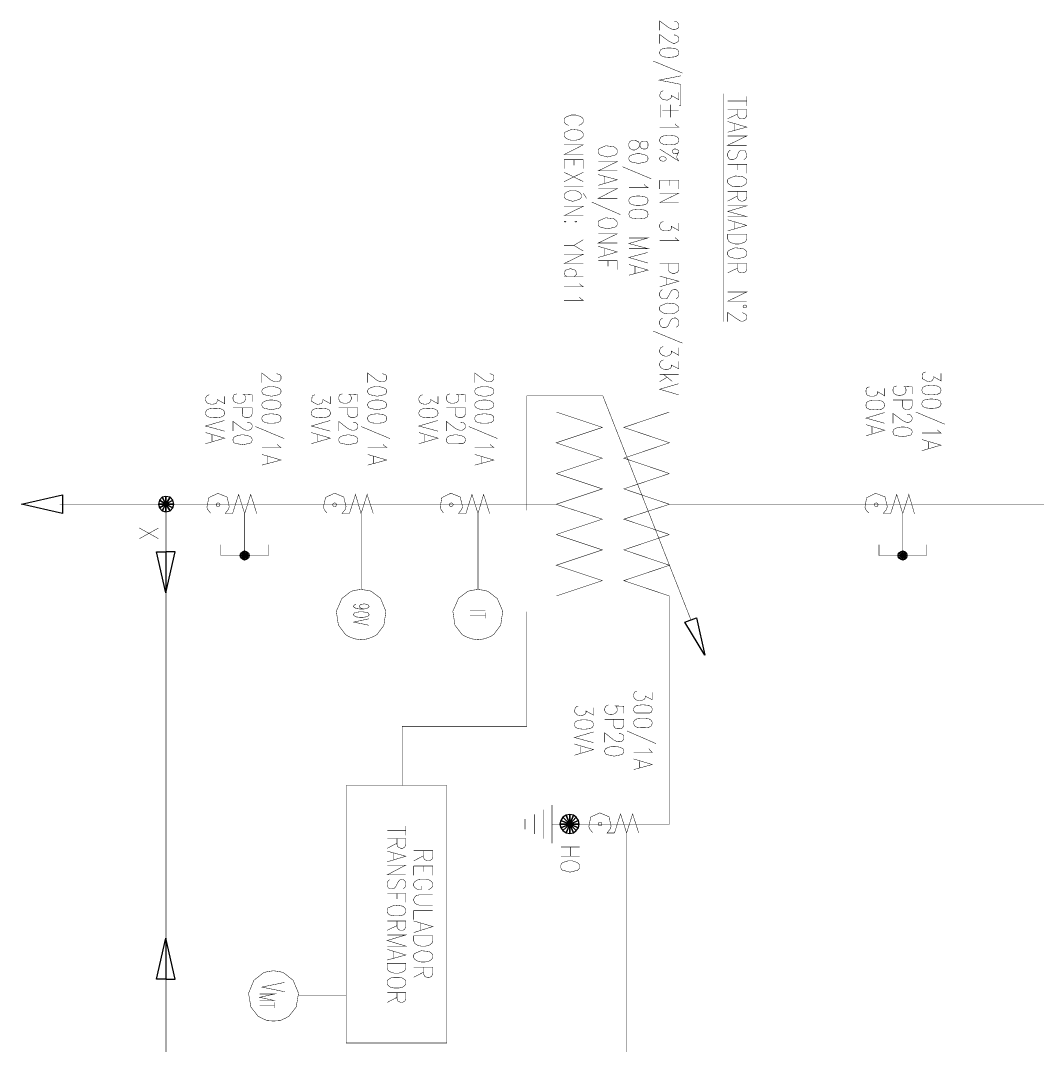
# Model space of a CAD drawing. Extents: x 0.1 to 11.6, y 0.2 to 16.4.
# Drawn here: x 1.864 to 3.684, y 4.579 to 6.413 of the extents above; entities that cross this region are included whole.
import ezdxf

# ---------------------------------------------------------------- set-up
doc = ezdxf.new("R2010")
doc.units = 0
doc.header["$MEASUREMENT"] = 0

msp = doc.modelspace()

# ---------------------------------------------------------------- linework, layer by layer
at = {"color": 0, "const_width": 0.000833}
for points in [[(3.03331, 6.41168), (3.035, 6.41168), (3.03836, 6.41081), (3.03999, 6.40913), (3.04167, 6.40663), (3.04167, 6.40164), (3.03999, 6.39914), (3.03836, 6.39833), (3.035, 6.39746), (3.03168, 6.39746), (3.02832, 6.39833), (3.02333, 6.40082), (3.00749, 6.41249), (3.00749, 6.39583)], [(3.03331, 6.38747), (3.035, 6.38747), (3.03999, 6.38499), (3.04167, 6.38249), (3.04167, 6.3775), (3.03999, 6.375), (3.035, 6.3725), (3.03168, 6.3725), (3.02333, 6.37663), (3.00749, 6.38829), (3.00749, 6.37164)], [(3.04833, 6.31917), (2.99582, 6.34082)], [(3.04497, 6.315), (3.04497, 6.31418), (3.00667, 6.30664), (3.04497, 6.29915), (3.04497, 6.26079), (3.04249, 6.26079)], [(3.04167, 6.285), (3.04167, 6.27165), (3.02832, 6.27914), (3.02832, 6.27582), (3.02746, 6.27408), (3.02121, 6.27067), (3.01247, 6.27203), (3.00726, 6.27806), (3.00928, 6.28521), (3.01085, 6.28668), (3.01417, 6.28749)], [(3.1225, 6.2825), (3.1225, 5.87414)], [(3.16336, 6.2775), (3.16336, 6.25999)], [(3.00917, 6.26247), (3.00917, 6.23996)], [(3.02669, 6.26247), (3.02669, 6.23996)], [(3.16336, 6.26915), (3.12918, 6.26915)], [(2.86253, 6.22581), (2.86583, 6.22667), (2.86914, 6.22917), (2.87082, 6.23167), (2.87082, 6.23665), (2.86914, 6.23915), (2.86583, 6.24164), (2.86253, 6.24251), (2.85747, 6.24414), (2.84918, 6.24414), (2.845, 6.24251), (2.84169, 6.24164), (2.83832, 6.23915), (2.83664, 6.23665), (2.83664, 6.23167), (2.83832, 6.22917), (2.84169, 6.22667), (2.845, 6.22581)], [(3.04167, 6.25163), (3.01247, 6.25163)], [(3.12918, 6.25418), (3.16336, 6.25418), (3.16336, 6.24333), (3.16168, 6.23996), (3.16, 6.23833), (3.15668, 6.23747), (3.15332, 6.23747), (3.15001, 6.23833), (3.14833, 6.23996), (3.14665, 6.24333), (3.14665, 6.25418)], [(3.14665, 6.24582), (3.12918, 6.23747)], [(3.035, 6.22831), (3.03668, 6.22581), (3.04167, 6.2225), (3.00749, 6.2225)], [(3.12918, 6.23247), (3.16336, 6.2225), (3.12918, 6.21332)], [(3.14085, 6.22917), (3.14085, 6.21664)], [(3.12918, 6.20665), (3.16336, 6.20665), (3.12918, 6.19), (3.16336, 6.19)], [(2.83664, 6.19081), (2.87082, 6.19081), (2.83664, 6.17333), (2.87082, 6.17333)], [(3.04167, 6.16168), (3.00749, 6.18332)], [(3.04167, 6.17746), (3.03836, 6.17497), (3.035, 6.17497), (3.03168, 6.17583), (3.03, 6.17833), (3.03, 6.18083), (3.03331, 6.18332), (3.03668, 6.18332), (3.03999, 6.18164), (3.04167, 6.17996), (3.04167, 6.17746), (3.03999, 6.17497), (3.03836, 6.17085), (3.03836, 6.16749), (3.03999, 6.16417), (3.04167, 6.16168)], [(2.83664, 6.16417), (2.87082, 6.16417), (2.87082, 6.14833)], [(2.83664, 6.16417), (2.83664, 6.14833)], [(2.85417, 6.16417), (2.85417, 6.15414)], [(3.15831, 6.16417), (3.16168, 6.16667), (3.16336, 6.17085), (3.16351, 6.17312), (3.16026, 6.18072), (3.15186, 6.1805), (3.15001, 6.17914), (3.14833, 6.17665), (3.14583, 6.16917), (3.14415, 6.16667), (3.13917, 6.16417), (3.13417, 6.16417), (3.13086, 6.16667), (3.12918, 6.17085), (3.12918, 6.17497), (3.13086, 6.17914), (3.13417, 6.18164)], [(2.89751, 6.16081), (2.93164, 6.16081), (2.89751, 6.14415), (2.93164, 6.14415)], [(2.99251, 6.12999), (2.94081, 6.15164)], [(3.12918, 6.15582), (3.16336, 6.15582), (3.16336, 6.13997)], [(3.14665, 6.15582), (3.14665, 6.14583)], [(2.87082, 6.14165), (2.83664, 6.125)], [(2.87082, 6.125), (2.83664, 6.14165)], [(2.89751, 6.13747), (2.93164, 6.12831), (2.89751, 6.11833)], [(2.90831, 6.13417), (2.90831, 6.12164)], [(3.00749, 6.1275), (3.04167, 6.1275), (3.04167, 6.11165)], [(3.00749, 6.1275), (3.00749, 6.11165)], [(3.02501, 6.1275), (3.02501, 6.11746)], [(2.87082, 6.11664), (2.83664, 6.11664)], [(2.89751, 6.11247), (2.93164, 6.11247), (2.89751, 6.095), (2.93164, 6.095)], [(2.97999, 6.12001), (2.98167, 6.11746), (2.98665, 6.11415), (2.95247, 6.11415)], [(2.87082, 6.10417), (2.87668, 6.095)], [(3.00749, 6.10417), (3.04167, 6.10417), (3.00749, 6.08751), (3.04167, 6.08751)], [(3.12918, 6.10747), (3.16336, 6.10747), (3.16336, 6.09668), (3.16168, 6.0925), (3.15668, 6.09), (3.15332, 6.09), (3.14833, 6.0925), (3.14665, 6.09668), (3.14665, 6.10747)], [(3.14665, 6.09918), (3.12918, 6.09)], [(2.83664, 6.08083), (2.87082, 6.08083), (2.83664, 6.06413), (2.87082, 6.06413)], [(2.9375, 6.06581), (2.88585, 6.08832)], [(3.12918, 6.08165), (3.16336, 6.08165), (3.12918, 6.07167), (3.16336, 6.0625), (3.12918, 6.0625)], [(3.12918, 6.05664), (3.16336, 6.04665), (3.12918, 6.03668)], [(3.04167, 6.05083), (3.04167, 6.03749), (3.02832, 6.04497), (3.02832, 6.04081), (3.02669, 6.03831), (3.02501, 6.03749), (3.02083, 6.03668), (3.01753, 6.03668), (3.01247, 6.03749), (3.00917, 6.03999), (3.00749, 6.04329), (3.00749, 6.04747), (3.00917, 6.05083), (3.01085, 6.05246), (3.01417, 6.05333)], [(3.14085, 6.05246), (3.14085, 6.04081)], [(2.87082, 6.02083), (2.85417, 6.01079), (2.83664, 6.01079)], [(2.89751, 6.03163), (2.93164, 6.03163), (2.89751, 6.01497), (2.93164, 6.01497)], [(2.95247, 6.02414), (2.98665, 6.02414), (2.95247, 6.01417), (2.98665, 6.00499), (2.95247, 6.00499)], [(3.035, 6.02501), (3.03668, 6.02333), (3.04167, 6.01915), (3.00749, 6.01915)], [(2.87082, 6.00082), (2.85417, 6.01079)], [(2.89751, 6.00917), (2.93164, 5.99914), (2.89751, 5.98915)], [(2.90831, 6.00499), (2.90831, 5.99333)], [(2.83664, 5.99501), (2.87082, 5.99501), (2.83664, 5.97831), (2.87082, 5.97831)], [(2.89751, 5.98335), (2.93164, 5.98335), (2.93164, 5.9675)], [(2.91499, 5.98335), (2.91499, 5.97331)], [(2.98665, 5.99832), (2.95247, 5.98915), (2.98665, 5.97917)], [(2.85417, 5.95497), (2.85747, 5.95747), (2.85846, 5.95899), (2.85742, 5.96625), (2.84787, 5.96918), (2.83838, 5.96625), (2.83729, 5.95899), (2.83832, 5.95747), (2.84169, 5.95497)], [(2.95247, 5.97667), (2.98665, 5.96664), (2.95247, 5.95747)], [(2.96332, 5.97331), (2.96332, 5.96083)], [(3.00749, 5.97831), (3.04167, 5.97831), (3.04167, 5.96664), (3.03999, 5.96332), (3.035, 5.96083), (3.03, 5.96083), (3.02501, 5.96332), (3.02333, 5.96664), (3.02333, 5.97831)], [(3.12918, 5.97831), (3.16336, 5.97831), (3.16336, 5.9675), (3.16168, 5.96414), (3.16, 5.96251), (3.15668, 5.96164), (3.15332, 5.96164), (3.15001, 5.96251), (3.14833, 5.96414), (3.14665, 5.9675), (3.14665, 5.97831)], [(3.14665, 5.97), (3.12918, 5.96164)], [(2.87082, 5.95497), (2.83664, 5.95497)], [(3.00749, 5.95583), (3.04167, 5.94667), (3.00749, 5.93664)], [(3.01915, 5.95247), (3.01915, 5.94)], [(2.86415, 5.94249), (2.86583, 5.94), (2.87082, 5.93664), (2.83664, 5.93664)], [(3.03668, 5.91499), (3.03999, 5.91749), (3.04167, 5.92085), (3.04167, 5.92583), (3.03999, 5.92914), (3.03668, 5.93164), (3.03331, 5.93164), (3.03, 5.93083), (3.02832, 5.92914), (3.02669, 5.92665), (3.02333, 5.91997), (3.02165, 5.91749), (3.02083, 5.91581), (3.01753, 5.91499), (3.01247, 5.91499), (3.00917, 5.91749), (3.00749, 5.92085), (3.00749, 5.92583), (3.00917, 5.92914), (3.01247, 5.93164)], [(3.12918, 5.92746), (3.16336, 5.92746), (3.12918, 5.91081), (3.16336, 5.91081)], [(2.86415, 5.91829), (2.86583, 5.91581), (2.87082, 5.91249), (2.83664, 5.91249)], [(3.155, 5.88997), (3.15668, 5.88997), (3.16168, 5.88747), (3.16336, 5.88499), (3.16336, 5.87999), (3.16168, 5.8775), (3.15668, 5.875), (3.15332, 5.875), (3.15001, 5.87668), (3.14583, 5.87918), (3.12918, 5.89085), (3.12918, 5.87414)], [(3.03668, 5.86415), (3.03999, 5.86583), (3.04167, 5.87001), (3.04167, 5.875), (3.03999, 5.87831), (3.03668, 5.88081), (3.03331, 5.88081), (3.03, 5.87999), (3.02832, 5.87831), (3.02669, 5.87582), (3.02333, 5.86833), (3.02165, 5.86583), (3.02083, 5.86496), (3.01753, 5.86415), (3.01247, 5.86415), (3.00917, 5.86583), (3.00749, 5.87001), (3.00749, 5.875), (3.00917, 5.87831), (3.01247, 5.88081)], [(3.04833, 5.83583), (2.99582, 5.85747)], [(3.04167, 5.82747), (3.04167, 5.81413), (3.02832, 5.82167), (3.02832, 5.81749), (3.02669, 5.815), (3.02501, 5.81413), (3.02083, 5.8125), (3.01753, 5.8125), (3.01247, 5.81413), (3.00917, 5.81668), (3.00749, 5.81999), (3.00749, 5.82329), (3.00917, 5.82747), (3.01417, 5.82997)], [(3.04167, 5.80333), (3.04167, 5.78999), (3.02832, 5.79665), (3.02832, 5.79329), (3.02669, 5.79081), (3.02501, 5.78999), (3.02083, 5.78831), (3.01753, 5.78831), (3.01247, 5.78999), (3.00917, 5.79249), (3.00749, 5.79585), (3.00749, 5.79915), (3.00917, 5.80333), (3.01417, 5.80583)], [(2.32167, 5.78082), (2.32335, 5.78082), (2.32667, 5.78), (2.32835, 5.77914), (2.33003, 5.77664), (2.33003, 5.77165), (2.32835, 5.76915), (2.32667, 5.76747), (2.32335, 5.76665), (2.31999, 5.76665), (2.31668, 5.76747), (2.31168, 5.76997), (2.29585, 5.7825), (2.29585, 5.76497)], [(2.51085, 5.78082), (2.51247, 5.78082), (2.51585, 5.78), (2.51753, 5.77914), (2.51915, 5.77664), (2.51915, 5.77165), (2.51753, 5.76915), (2.51585, 5.76747), (2.51247, 5.76665), (2.50917, 5.76665), (2.50586, 5.76747), (2.50082, 5.76997), (2.48503, 5.7825), (2.48503, 5.76497)], [(2.70335, 5.78082), (2.70503, 5.78082), (2.70751, 5.78), (2.70915, 5.77914), (2.71083, 5.77664), (2.71083, 5.77165), (2.70915, 5.76915), (2.70751, 5.76747), (2.70503, 5.76665), (2.70167, 5.76665), (2.69835, 5.76747), (2.69336, 5.76997), (2.67665, 5.7825), (2.67665, 5.76497)], [(3.04167, 5.78), (3.00749, 5.78)], [(3.03, 5.76747), (3.01417, 5.78)], [(3.51085, 5.78163), (3.51085, 5.76833), (3.4975, 5.77582), (3.4975, 5.77251), (3.49582, 5.76997), (3.49501, 5.76833), (3.49001, 5.76747), (3.48708, 5.76708), (3.47738, 5.77229), (3.47825, 5.78185), (3.47999, 5.78331), (3.48335, 5.78418)], [(3.04167, 5.76329), (3.00749, 5.75331), (3.04167, 5.74333)], [(3.02083, 5.77501), (3.00749, 5.76665)], [(2.22917, 5.74083), (2.22917, 5.72749), (2.21582, 5.73497), (2.21582, 5.73167), (2.215, 5.72917), (2.21332, 5.72749), (2.20833, 5.72667), (2.20503, 5.72667), (2.19997, 5.72749), (2.19667, 5.72999), (2.19499, 5.73415), (2.19499, 5.73747), (2.19667, 5.74083), (2.19835, 5.74251), (2.20167, 5.74333)], [(2.27832, 5.73085), (2.27832, 5.74333), (2.26335, 5.74414), (2.26497, 5.74333), (2.26665, 5.73915), (2.26665, 5.73583), (2.26497, 5.73167), (2.26167, 5.72917), (2.25749, 5.72831), (2.25418, 5.72831), (2.24918, 5.72917), (2.24582, 5.73167), (2.24414, 5.73583), (2.24414, 5.73915), (2.24582, 5.74333), (2.2475, 5.74414), (2.25082, 5.74501)], [(2.41835, 5.74083), (2.41835, 5.72749), (2.405, 5.73497), (2.405, 5.73167), (2.40332, 5.72917), (2.4025, 5.72749), (2.39751, 5.72667), (2.39458, 5.72629), (2.38487, 5.7315), (2.38574, 5.741), (2.38747, 5.74251), (2.39085, 5.74333)], [(2.4675, 5.73085), (2.4675, 5.74333), (2.45247, 5.74414), (2.45415, 5.74333), (2.45583, 5.73915), (2.45583, 5.73583), (2.45415, 5.73167), (2.45085, 5.72917), (2.44667, 5.72831), (2.44336, 5.72831), (2.43832, 5.72917), (2.435, 5.73167), (2.43332, 5.73583), (2.43332, 5.73915), (2.435, 5.74333), (2.43668, 5.74414), (2.44, 5.74501)], [(2.61083, 5.74083), (2.61083, 5.72749), (2.5975, 5.73497), (2.5975, 5.73167), (2.59581, 5.72917), (2.59418, 5.72749), (2.58919, 5.72667), (2.58664, 5.72667), (2.58165, 5.72749), (2.57835, 5.72999), (2.57667, 5.73415), (2.57667, 5.73747), (2.57835, 5.74083), (2.58003, 5.74251), (2.58333, 5.74333)], [(2.66, 5.73079), (2.66, 5.74333), (2.64501, 5.74414), (2.64665, 5.74333), (2.64833, 5.73915), (2.64833, 5.73583), (2.64665, 5.73167), (2.64333, 5.72917), (2.63835, 5.72831), (2.63499, 5.72831), (2.63086, 5.72917), (2.6275, 5.73167), (2.62582, 5.73583), (2.62582, 5.73915), (2.6275, 5.74333), (2.62918, 5.74414), (2.63167, 5.74501)], [(3.41, 5.75499), (3.41, 5.74164), (3.39751, 5.74914), (3.39751, 5.74582), (3.39583, 5.74333), (3.39415, 5.74164), (3.38917, 5.74083), (3.38585, 5.74083), (3.38086, 5.74164), (3.3775, 5.74414), (3.37668, 5.74832), (3.37668, 5.75168), (3.3775, 5.75499), (3.37918, 5.75667), (3.38249, 5.75749)], [(3.45915, 5.74501), (3.45915, 5.75749), (3.44499, 5.75831), (3.44667, 5.75749), (3.44835, 5.75331), (3.44835, 5.75), (3.44667, 5.74582), (3.44336, 5.74333), (3.43832, 5.74251), (3.435, 5.74251), (3.43001, 5.74333), (3.42665, 5.74582), (3.42503, 5.75), (3.42503, 5.75331), (3.42665, 5.75749), (3.42833, 5.75831), (3.43164, 5.75917)], [(2.90582, 5.74164), (2.77001, 5.74164), (2.77001, 5.53668)], [(3.06332, 5.34082), (2.90582, 5.74164)], [(3.42503, 5.73415), (3.45915, 5.73415), (3.45915, 5.72331), (3.45751, 5.71913), (3.45247, 5.71664), (3.44835, 5.71664), (3.44336, 5.71913), (3.44168, 5.72331), (3.44168, 5.73415)], [(2.24414, 5.72), (2.27832, 5.72), (2.27832, 5.70915), (2.27669, 5.70497), (2.27165, 5.70247), (2.26665, 5.70247), (2.26167, 5.70497), (2.26085, 5.70915), (2.26085, 5.72)], [(2.43332, 5.72), (2.4675, 5.72), (2.4675, 5.70915), (2.46582, 5.70497), (2.46083, 5.70247), (2.45583, 5.70247), (2.45085, 5.70497), (2.44917, 5.70915), (2.44917, 5.72)], [(2.62582, 5.72), (2.66, 5.72), (2.66, 5.70915), (2.65831, 5.70497), (2.65332, 5.70247), (2.64833, 5.70247), (2.64333, 5.70497), (2.64165, 5.70915), (2.64165, 5.72)], [(2.82249, 5.60249), (2.905, 5.62999), (2.82249, 5.6575), (2.905, 5.685), (2.82249, 5.71251)], [(3.02501, 5.60249), (2.94336, 5.62999), (3.02501, 5.6575), (2.94336, 5.685), (3.02501, 5.71251)], [(3.41, 5.71164), (3.37668, 5.70167), (3.41, 5.69249)], [(3.45085, 5.70833), (3.45247, 5.70833), (3.45583, 5.70747), (3.45751, 5.70583), (3.45915, 5.70335), (3.45915, 5.69917), (3.45751, 5.69667), (3.45583, 5.69499), (3.45247, 5.69417), (3.44997, 5.69417), (3.44667, 5.69499), (3.44168, 5.69749), (3.42503, 5.71001), (3.42503, 5.69249)], [(3.51753, 5.69081), (3.46582, 5.71251)], [(2.22917, 5.69749), (2.19499, 5.6875), (2.22917, 5.67833)], [(2.27001, 5.69417), (2.27165, 5.69417), (2.27501, 5.69331), (2.27669, 5.69168), (2.27832, 5.68918), (2.27832, 5.685), (2.27669, 5.68251), (2.27501, 5.68083), (2.27165, 5.68001), (2.26833, 5.68001), (2.26497, 5.68083), (2.26085, 5.68332), (2.24414, 5.69581), (2.24414, 5.67833)], [(2.41835, 5.69749), (2.38417, 5.6875), (2.41835, 5.67833)], [(2.45915, 5.69417), (2.46083, 5.69417), (2.46419, 5.69331), (2.46582, 5.69168), (2.4675, 5.68918), (2.4675, 5.685), (2.46582, 5.68251), (2.46419, 5.68083), (2.46083, 5.68001), (2.45751, 5.68001), (2.45415, 5.68083), (2.44917, 5.68332), (2.43332, 5.69581), (2.43332, 5.67833)], [(2.61083, 5.69749), (2.57667, 5.6875), (2.61083, 5.67833)], [(2.65169, 5.69417), (2.65332, 5.69417), (2.65668, 5.69331), (2.65831, 5.69168), (2.66, 5.68913), (2.66, 5.685), (2.65831, 5.68251), (2.65668, 5.68083), (2.65332, 5.68001), (2.65001, 5.68001), (2.64665, 5.68083), (2.64165, 5.68332), (2.62582, 5.69581), (2.62582, 5.67833)], [(3.37668, 5.69), (3.41, 5.68001), (3.37668, 5.66997)], [(2.19499, 5.67583), (2.22917, 5.66581), (2.19499, 5.65582)], [(2.20665, 5.67165), (2.20665, 5.66)], [(2.33583, 5.66499), (2.28418, 5.68664)], [(2.38417, 5.67583), (2.41835, 5.66581), (2.38417, 5.65582)], [(2.39583, 5.67165), (2.39583, 5.66)], [(2.52501, 5.66499), (2.47331, 5.68664)], [(2.57667, 5.67583), (2.61083, 5.66581), (2.57667, 5.65582)], [(2.58751, 5.67165), (2.58751, 5.66)], [(2.7175, 5.66499), (2.66585, 5.68664)], [(3.38747, 5.68582), (3.38747, 5.67415)], [(3.50418, 5.68083), (3.50586, 5.67914), (3.51085, 5.67497), (3.47667, 5.67497)], [(2.32335, 5.655), (2.32497, 5.6525), (2.33003, 5.64914), (2.29585, 5.64914)], [(2.51247, 5.655), (2.51417, 5.6525), (2.51915, 5.64914), (2.48503, 5.64914)], [(2.70503, 5.655), (2.70583, 5.6525), (2.71083, 5.64914), (2.67665, 5.64914)], [(3.47667, 5.66331), (3.51085, 5.65332), (3.47667, 5.64333)], [(3.48833, 5.65918), (3.48833, 5.64751)], [(2.29585, 5.63667), (2.33003, 5.62668), (2.29585, 5.61751)], [(2.30664, 5.63331), (2.30664, 5.62082)], [(2.48503, 5.63667), (2.51915, 5.62668), (2.48503, 5.61751)], [(2.49582, 5.63331), (2.49582, 5.62082)], [(2.67665, 5.63667), (2.71083, 5.62663), (2.67665, 5.61751)], [(2.68832, 5.63331), (2.68832, 5.62082)], [(2.82249, 5.49333), (2.905, 5.52083), (2.82249, 5.54747), (2.905, 5.57497), (2.82249, 5.60249)], [(3.02501, 5.49333), (2.94336, 5.52083), (3.02501, 5.54747), (2.94336, 5.57497), (3.02501, 5.60249)], [(2.20415, 5.53163), (2.19917, 5.53749), (2.19743, 5.54215), (2.20085, 5.55931), (2.21724, 5.56706), (2.23372, 5.56022), (2.23742, 5.54308), (2.23583, 5.53831), (2.22999, 5.53082), (2.24333, 5.53082)], [(2.28668, 5.53082), (2.27582, 5.565), (2.26497, 5.53082), (2.25418, 5.565), (2.24333, 5.53082)], [(2.41249, 5.53163), (2.4075, 5.53749), (2.40593, 5.54237), (2.40972, 5.55963), (2.42594, 5.56739), (2.44228, 5.56044), (2.4464, 5.54324), (2.44499, 5.53831), (2.43918, 5.53082), (2.45247, 5.53082)], [(2.49501, 5.53082), (2.48415, 5.565), (2.47331, 5.53082), (2.46332, 5.565), (2.45247, 5.53082)], [(2.62082, 5.53163), (2.61664, 5.53749), (2.61481, 5.5421), (2.61774, 5.55919), (2.63396, 5.56722), (2.65061, 5.5606), (2.65479, 5.54324), (2.65332, 5.53831), (2.64751, 5.53082), (2.66081, 5.53082)], [(2.70335, 5.53082), (2.69249, 5.565), (2.68251, 5.53082), (2.67165, 5.565), (2.66081, 5.53082)], [(3.38167, 5.53163), (3.37668, 5.53749), (3.37483, 5.5421), (3.37776, 5.55919), (3.39393, 5.56722), (3.41064, 5.5606), (3.41482, 5.54324), (3.41336, 5.53831), (3.4075, 5.53082), (3.42085, 5.53082)], [(3.46332, 5.53082), (3.45335, 5.565), (3.44249, 5.53082), (3.43164, 5.565), (3.42085, 5.53082)], [(2.82249, 5.54747), (1.93419, 5.54747)], [(2.12418, 5.54747), (2.12418, 4.63747)], [(7.48503, 5.54747), (3.02501, 5.54747)], [(2.26497, 5.53082), (2.26497, 5.45583)], [(2.47331, 5.53082), (2.47331, 5.39497)], [(2.68251, 5.53082), (2.68251, 5.39497)], [(3.44249, 5.53082), (3.44249, 5.45583)], [(2.11083, 5.50499), (2.07667, 5.48583)], [(2.11083, 5.48583), (2.07667, 5.50499)], [(2.82249, 5.38331), (2.905, 5.41081), (2.82249, 5.43832), (2.905, 5.46582), (2.82249, 5.49333)], [(3.02501, 5.38331), (2.94336, 5.41081), (3.02501, 5.43832), (2.94336, 5.46582), (3.02501, 5.49333)], [(2.30751, 5.47499), (2.30751, 5.45583), (2.2225, 5.45583), (2.2225, 5.47499)], [(3.48503, 5.47499), (3.48503, 5.45583), (3.40001, 5.45583), (3.40001, 5.47499)], [(2.14085, 5.46251), (2.12418, 5.38917)], [(3.02501, 5.38331), (3.02501, 4.97499), (2.815, 4.97499)], [(2.47835, 5.35997), (2.47418, 5.36083), (2.47168, 5.36247), (2.47, 5.36415), (2.47, 5.36496), (2.47168, 5.36746), (2.47418, 5.36833), (2.47835, 5.36914), (2.47917, 5.36914), (2.48335, 5.36833), (2.48583, 5.36746), (2.48753, 5.36496), (2.48753, 5.36415), (2.48583, 5.36247), (2.48335, 5.36083), (2.47835, 5.35997), (2.47168, 5.35997), (2.465, 5.36083), (2.46164, 5.36247), (2.46001, 5.36415), (2.46001, 5.36583), (2.46164, 5.36746), (2.46419, 5.36833)], [(2.69586, 5.35667), (2.66835, 5.35667)], [(2.48753, 5.3425), (2.46001, 5.33664), (2.48753, 5.33083)], [(2.77001, 5.35499), (2.77001, 5.15001), (2.54665, 5.15001), (2.54665, 5.04417)], [(2.69586, 5.34831), (2.66835, 5.34831)], [(2.69586, 5.35331), (2.69586, 5.34332)], [(2.99414, 5.21083), (2.99414, 5.19749), (2.98167, 5.20415), (2.98167, 5.20085), (2.97999, 5.19829), (2.97835, 5.19749), (2.97331, 5.19581), (2.97, 5.19581), (2.965, 5.19749), (2.96251, 5.19997), (2.96083, 5.20335), (2.96083, 5.20665), (2.96251, 5.21083), (2.96332, 5.21164), (2.96669, 5.21332)], [(2.88917, 5.18332), (2.88917, 5.16997), (2.87582, 5.17746), (2.87582, 5.17415), (2.87494, 5.17242), (2.86871, 5.169), (2.85997, 5.17042), (2.85476, 5.17638), (2.85678, 5.18354), (2.85835, 5.185), (2.86165, 5.18582)], [(2.94336, 5.17333), (2.94336, 5.18582), (2.92833, 5.18664), (2.93001, 5.18582), (2.93164, 5.18164), (2.93164, 5.17833), (2.93001, 5.17497), (2.92665, 5.17247), (2.92165, 5.17085), (2.91917, 5.17085), (2.91417, 5.17247), (2.91081, 5.17497), (2.90918, 5.17833), (2.90918, 5.18164), (2.91081, 5.18582), (2.91585, 5.18832)], [(2.90918, 5.16249), (2.94336, 5.16249), (2.94336, 5.15164), (2.94168, 5.14833), (2.94, 5.14665), (2.93668, 5.14583), (2.93164, 5.14583), (2.92833, 5.14665), (2.92665, 5.14833), (2.92503, 5.15164), (2.92503, 5.16249)], [(2.88917, 5.13997), (2.85499, 5.12999), (2.88917, 5.12082)], [(2.935, 5.13747), (2.93668, 5.13747), (2.94168, 5.13499), (2.94336, 5.13249), (2.94336, 5.1275), (2.94168, 5.125), (2.94, 5.12332), (2.93668, 5.1225), (2.93332, 5.1225), (2.93001, 5.12332), (2.92503, 5.12582), (2.90918, 5.13835), (2.90918, 5.12164)], [(3.00082, 5.11914), (2.94917, 5.14165)], [(2.85499, 5.11833), (2.88917, 5.10835), (2.85499, 5.09831)], [(2.86664, 5.11415), (2.86664, 5.10249)], [(2.98833, 5.10997), (2.99001, 5.10747), (2.99414, 5.10331), (2.96083, 5.10331)], [(2.96083, 5.09164), (2.99414, 5.08165), (2.96083, 5.07249)], [(2.97168, 5.08751), (2.97168, 5.07585)], [(2.815, 5.00917), (2.815, 4.94081)], [(2.78331, 4.99251), (2.78331, 4.95747)], [(2.79915, 5.00082), (2.79915, 4.94917)], [(2.88747, 4.96001), (2.88249, 4.96582), (2.88081, 4.9706), (2.88417, 4.98779), (2.90044, 4.99511), (2.91689, 4.98807), (2.92068, 4.97131), (2.91917, 4.96664), (2.91336, 4.95915), (2.92665, 4.95915)], [(2.97, 4.95915), (2.95915, 4.99333), (2.94835, 4.95915), (2.9375, 4.99333), (2.92665, 4.95915)], [(2.55333, 4.97168), (2.55333, 4.95497)], [(2.76665, 4.98415), (2.76665, 4.96582)], [(2.55333, 4.96332), (2.52001, 4.96332)], [(2.94835, 4.95915), (2.94835, 4.2225)], [(2.52001, 4.94917), (2.55333, 4.94917), (2.55333, 4.93832), (2.55165, 4.93414), (2.55003, 4.93332), (2.54753, 4.93164), (2.54417, 4.93164), (2.53917, 4.93414), (2.53749, 4.93832), (2.53749, 4.94917)], [(2.53749, 4.94081), (2.52001, 4.93164)], [(2.52001, 4.92665), (2.55333, 4.91749), (2.52001, 4.9075)], [(2.53082, 4.92333), (2.53082, 4.91168)], [(2.56749, 4.92746), (2.60167, 4.92746), (2.60167, 4.91581), (2.59999, 4.91168), (2.595, 4.90918), (2.59169, 4.90918), (2.58664, 4.91168), (2.58501, 4.91581), (2.58501, 4.92746)], [(2.58501, 4.91829), (2.56749, 4.90918)], [(2.86415, 4.93414), (2.83083, 4.93414)], [(2.86415, 4.91749), (2.83083, 4.91749)], [(2.84831, 4.93414), (2.84831, 4.91749)], [(2.52001, 4.90164), (2.55333, 4.90164), (2.52001, 4.88417), (2.55333, 4.88417)], [(2.56749, 4.90001), (2.60167, 4.90001), (2.60167, 4.88331)], [(2.56749, 4.90001), (2.56749, 4.88331)], [(2.58501, 4.90001), (2.58501, 4.88997)], [(2.54915, 4.85915), (2.55165, 4.86165), (2.55333, 4.86496), (2.55333, 4.87001), (2.55165, 4.87332), (2.54915, 4.87582), (2.54585, 4.87582), (2.54249, 4.875), (2.54085, 4.87332), (2.53917, 4.87082), (2.53586, 4.86415), (2.53418, 4.86165), (2.5325, 4.85997), (2.52919, 4.85915), (2.52414, 4.85915), (2.52165, 4.86165), (2.52001, 4.86496), (2.52001, 4.87001), (2.52165, 4.87332), (2.52414, 4.87582)], [(2.59332, 4.85747), (2.59668, 4.85915), (2.59999, 4.86165), (2.60167, 4.86415), (2.60167, 4.86914), (2.59999, 4.87164), (2.59668, 4.87414), (2.59332, 4.87582), (2.58832, 4.87663), (2.58083, 4.87663), (2.57585, 4.87582), (2.57249, 4.87414), (2.56917, 4.87164), (2.56749, 4.86914), (2.56749, 4.86415), (2.56917, 4.86165), (2.57249, 4.85915), (2.57585, 4.85747), (2.58083, 4.85747), (2.58083, 4.86415)], [(2.52001, 4.85081), (2.55333, 4.85081), (2.55333, 4.83496)], [(2.53749, 4.85081), (2.53749, 4.84082)], [(2.60167, 4.84831), (2.57753, 4.84831), (2.57249, 4.8475), (2.56917, 4.84413), (2.56749, 4.84082), (2.56749, 4.83832), (2.56917, 4.83415), (2.57249, 4.83165), (2.57753, 4.82997), (2.60167, 4.82997)], [(2.60167, 4.81999), (2.56749, 4.81999), (2.56749, 4.80414)], [(2.52001, 4.80165), (2.55333, 4.80165), (2.55333, 4.79081), (2.55165, 4.78749), (2.55003, 4.78581), (2.54753, 4.785), (2.54417, 4.785), (2.54085, 4.78581), (2.53917, 4.78749), (2.53749, 4.79081), (2.53749, 4.80165)], [(2.53749, 4.79335), (2.52001, 4.785)], [(2.56749, 4.80165), (2.60167, 4.79167), (2.56749, 4.78082)], [(2.57915, 4.79747), (2.57915, 4.785)], [(2.14085, 4.69749), (2.10747, 4.69749), (2.12418, 4.77083)], [(2.52001, 4.77664), (2.55333, 4.77664), (2.52001, 4.76665), (2.55333, 4.75667), (2.52001, 4.75667)], [(2.52001, 4.75082), (2.55333, 4.74083), (2.52001, 4.73167)], [(2.53082, 4.7475), (2.53082, 4.73497)], [(2.56749, 4.71913), (2.60167, 4.71913), (2.60167, 4.70747), (2.59999, 4.70335), (2.59836, 4.70167), (2.595, 4.70085), (2.59169, 4.70085), (2.58832, 4.70167), (2.58664, 4.70335), (2.58501, 4.70747), (2.58501, 4.71913)], [(2.58501, 4.70996), (2.56749, 4.70085)], [(2.33664, 4.69168), (2.29585, 4.68332), (2.33664, 4.67497)], [(2.29167, 4.67085), (2.31836, 4.67085), (2.29167, 4.66499), (2.31836, 4.65918), (2.29167, 4.65918)], [(2.36165, 4.66749), (2.44667, 4.66749)], [(2.52001, 4.67333), (2.55333, 4.67333), (2.55333, 4.66249), (2.55165, 4.65831), (2.55003, 4.6575), (2.54753, 4.65582), (2.54417, 4.65582), (2.53917, 4.65831), (2.53749, 4.66249), (2.53749, 4.67333)], [(2.53749, 4.66499), (2.52001, 4.65582)], [(2.31836, 4.65082), (2.29167, 4.65082)], [(2.31836, 4.65582), (2.31836, 4.64583)], [(2.12418, 4.63747), (2.12418, 4.37831)], [(2.12418, 4.63747), (2.125, 4.63747)]]:
    msp.add_lwpolyline(points, dxfattribs=at)
for points in [[(3.04167, 6.35667), (3.03999, 6.36083), (3.035, 6.36333), (3.02669, 6.36415), (3.02165, 6.36415), (3.01417, 6.36333), (3.00917, 6.36083), (3.00749, 6.35667), (3.00749, 6.35417), (3.00917, 6.35081), (3.01417, 6.34831), (3.02165, 6.3475), (3.02669, 6.3475), (3.035, 6.34831), (3.03999, 6.35081), (3.04167, 6.35417), (3.04167, 6.35667)], [(2.87082, 6.21083), (2.86914, 6.21332), (2.86583, 6.21582), (2.8641, 6.21696), (2.85021, 6.21847), (2.83768, 6.21317), (2.83664, 6.21083), (2.83664, 6.20665), (2.83832, 6.20415), (2.84169, 6.20167), (2.845, 6.19997), (2.84918, 6.19917), (2.85747, 6.19917), (2.86253, 6.19997), (2.86583, 6.20167), (2.86914, 6.20415), (2.87082, 6.20665), (2.87082, 6.21083)], [(3.04167, 6.19997), (3.03999, 6.20415), (3.035, 6.20665), (3.02669, 6.20747), (3.02165, 6.20747), (3.01417, 6.20665), (3.00917, 6.20415), (3.00749, 6.19997), (3.00749, 6.19749), (3.00917, 6.19417), (3.01417, 6.19168), (3.02165, 6.19081), (3.02669, 6.19081), (3.035, 6.19168), (3.03999, 6.19417), (3.04167, 6.19749), (3.04167, 6.19997)], [(2.93164, 6.18164), (2.93001, 6.18414), (2.92665, 6.18664), (2.92432, 6.18761), (2.91086, 6.18913), (2.89903, 6.18397), (2.89751, 6.18164), (2.89751, 6.17665), (2.89914, 6.17415), (2.90126, 6.17242), (2.91456, 6.169), (2.92785, 6.17247), (2.93001, 6.17415), (2.93164, 6.17665), (2.93164, 6.18164)], [(2.98665, 6.19331), (2.98503, 6.19667), (2.98167, 6.19749), (2.97835, 6.19749), (2.97499, 6.19667), (2.97331, 6.19417), (2.97168, 6.18913), (2.97, 6.18582), (2.96669, 6.18332), (2.96332, 6.18164), (2.95915, 6.18164), (2.95415, 6.18414), (2.95247, 6.18832), (2.95247, 6.19331), (2.95415, 6.19667), (2.95915, 6.19917), (2.96332, 6.19917), (2.97, 6.19581), (2.97168, 6.19168), (2.97331, 6.18664), (2.97499, 6.18414), (2.97835, 6.18332), (2.98167, 6.18332), (2.98503, 6.18414), (2.98665, 6.18832), (2.98665, 6.19331)], [(2.98665, 6.16749), (2.98503, 6.17085), (2.97999, 6.17333), (2.97168, 6.17497), (2.96669, 6.17497), (2.95915, 6.17333), (2.95415, 6.17085), (2.95247, 6.16749), (2.95247, 6.16499), (2.95415, 6.16168), (2.95628, 6.16026), (2.96957, 6.15744), (2.98286, 6.16026), (2.98503, 6.16168), (2.98665, 6.16499), (2.98665, 6.16749)], [(3.01915, 6.16667), (3.01753, 6.16829), (3.01417, 6.16997), (3.01085, 6.16997), (3.00749, 6.16749), (3.00749, 6.16499), (3.00917, 6.16249), (3.01247, 6.16168), (3.01585, 6.16168), (3.01915, 6.16417), (3.01915, 6.16667)], [(3.16336, 6.12831), (3.16168, 6.12999), (3.15831, 6.13249), (3.15631, 6.13363), (3.14301, 6.13514), (3.13069, 6.13037), (3.12918, 6.12831), (3.12918, 6.12332), (3.13086, 6.12082), (3.13417, 6.11833), (3.13747, 6.11664), (3.14253, 6.11583), (3.15001, 6.11583), (3.155, 6.11664), (3.15831, 6.11833), (3.16168, 6.12082), (3.16336, 6.12332), (3.16336, 6.12831)], [(2.86751, 6.10167), (2.86583, 6.10417), (2.86253, 6.10667), (2.85585, 6.10915), (2.84831, 6.10915), (2.84169, 6.10667), (2.83832, 6.10417), (2.83664, 6.10167), (2.83664, 6.09668), (2.83832, 6.095), (2.84022, 6.09321), (2.85206, 6.08963), (2.86388, 6.09321), (2.86583, 6.095), (2.86751, 6.09668), (2.86751, 6.10167)], [(2.98665, 6.0925), (2.98503, 6.09581), (2.97999, 6.09831), (2.97168, 6.09918), (2.96669, 6.09918), (2.95915, 6.09831), (2.95415, 6.09581), (2.95247, 6.0925), (2.95247, 6.09), (2.95415, 6.08583), (2.95915, 6.08333), (2.96669, 6.08247), (2.97168, 6.08247), (2.97999, 6.08333), (2.98503, 6.08583), (2.98665, 6.09), (2.98665, 6.0925)], [(2.98665, 6.06749), (2.98503, 6.07167), (2.97999, 6.07417), (2.97168, 6.07497), (2.96669, 6.07497), (2.95915, 6.07417), (2.95415, 6.07167), (2.95247, 6.06749), (2.95247, 6.06581), (2.95415, 6.06164), (2.95915, 6.05914), (2.96669, 6.05832), (2.97168, 6.05832), (2.97999, 6.05914), (2.98503, 6.06164), (2.98665, 6.06581), (2.98665, 6.06749)], [(2.84, 6.05333), (2.83832, 6.05414), (2.83664, 6.05333), (2.83832, 6.05246), (2.84, 6.05333)], [(2.85915, 6.05333), (2.85747, 6.05414), (2.85585, 6.05333), (2.85747, 6.05246), (2.85915, 6.05333)], [(2.93164, 6.05246), (2.93001, 6.05501), (2.92665, 6.05751), (2.92492, 6.05865), (2.91103, 6.06017), (2.89854, 6.05479), (2.89751, 6.05246), (2.89751, 6.04747), (2.89914, 6.04497), (2.90142, 6.04346), (2.91456, 6.04047), (2.92768, 6.04351), (2.93001, 6.04497), (2.93164, 6.04747), (2.93164, 6.05246)], [(3.12918, 6.03082), (3.16336, 6.03082), (3.16336, 6.02251), (3.16168, 6.01833), (3.15831, 6.01585), (3.155, 6.01497), (3.15001, 6.01335), (3.14253, 6.01335), (3.13747, 6.01497), (3.13417, 6.01585), (3.13086, 6.01833), (3.12918, 6.02251), (3.12918, 6.03082)], [(3.16336, 5.99914), (3.16168, 6.00163), (3.15831, 6.00418), (3.15597, 6.00515), (3.14253, 6.00657), (3.13069, 6.00146), (3.12918, 5.99914), (3.12918, 5.99414), (3.13086, 5.99164), (3.13297, 5.98996), (3.14626, 5.98654), (3.1595, 5.98996), (3.16168, 5.99164), (3.16336, 5.99414), (3.16336, 5.99914)], [(3.04167, 5.90001), (3.03999, 5.9025), (3.03668, 5.905), (3.03489, 5.90614), (3.02094, 5.90761), (3.00851, 5.90229), (3.00749, 5.90001), (3.00749, 5.89497), (3.00917, 5.89333), (3.01247, 5.89085), (3.01585, 5.88917), (3.02083, 5.88829), (3.02832, 5.88829), (3.03331, 5.88917), (3.03668, 5.89085), (3.03999, 5.89333), (3.04167, 5.89497), (3.04167, 5.90001)], [(3.16, 5.89914), (3.16249, 5.90001), (3.16336, 5.90164), (3.16249, 5.90332), (3.16, 5.90414), (3.1575, 5.90332), (3.15668, 5.90164), (3.1575, 5.90001), (3.16, 5.89914)], [(2.33003, 5.75082), (2.32835, 5.75418), (2.32335, 5.75667), (2.315, 5.75831), (2.31, 5.75831), (2.30251, 5.75667), (2.29753, 5.75418), (2.29585, 5.75082), (2.29585, 5.74832), (2.29753, 5.74501), (2.29964, 5.7436), (2.31293, 5.74078), (2.32617, 5.7436), (2.32835, 5.74501), (2.33003, 5.74832), (2.33003, 5.75082)], [(2.51915, 5.75082), (2.51753, 5.75418), (2.51247, 5.75667), (2.50418, 5.75831), (2.49918, 5.75831), (2.49164, 5.75667), (2.48665, 5.75418), (2.48503, 5.75082), (2.48503, 5.74832), (2.48665, 5.74501), (2.48876, 5.7436), (2.50206, 5.74078), (2.51535, 5.7436), (2.51753, 5.74501), (2.51915, 5.74832), (2.51915, 5.75082)], [(2.71083, 5.75082), (2.70915, 5.75418), (2.70503, 5.75667), (2.69667, 5.75831), (2.69168, 5.75831), (2.68332, 5.75667), (2.67833, 5.75418), (2.67665, 5.75082), (2.67665, 5.74832), (2.67833, 5.74501), (2.68332, 5.74251), (2.69168, 5.74083), (2.69667, 5.74083), (2.70503, 5.74251), (2.70915, 5.74501), (2.71083, 5.74832), (2.71083, 5.75082)], [(3.51085, 5.7525), (3.50917, 5.75667), (3.50418, 5.75917), (3.49582, 5.75999), (3.49164, 5.75999), (3.48335, 5.75917), (3.47835, 5.75667), (3.47667, 5.7525), (3.47667, 5.75082), (3.47835, 5.74664), (3.48335, 5.74414), (3.49164, 5.74333), (3.49582, 5.74333), (3.50418, 5.74414), (3.50917, 5.74664), (3.51085, 5.75082), (3.51085, 5.7525)], [(2.33003, 5.72667), (2.32835, 5.72999), (2.32335, 5.73247), (2.315, 5.73415), (2.31, 5.73415), (2.30251, 5.73247), (2.29753, 5.72999), (2.29585, 5.72667), (2.29585, 5.72418), (2.29753, 5.72081), (2.29964, 5.7194), (2.31287, 5.71658), (2.32617, 5.7194), (2.32835, 5.72081), (2.33003, 5.72418), (2.33003, 5.72667)], [(2.51915, 5.72667), (2.51753, 5.72999), (2.51247, 5.73247), (2.50418, 5.73415), (2.49918, 5.73415), (2.49164, 5.73247), (2.48665, 5.72999), (2.48503, 5.72667), (2.48503, 5.72418), (2.48665, 5.72081), (2.48876, 5.7194), (2.50206, 5.71658), (2.51535, 5.7194), (2.51753, 5.72081), (2.51915, 5.72418), (2.51915, 5.72667)], [(2.71083, 5.72667), (2.70915, 5.72999), (2.70503, 5.73247), (2.69667, 5.73415), (2.69168, 5.73415), (2.68332, 5.73247), (2.67833, 5.72999), (2.67665, 5.72667), (2.67665, 5.72418), (2.67833, 5.72081), (2.68332, 5.71832), (2.69168, 5.71664), (2.69667, 5.71664), (2.70503, 5.71832), (2.70915, 5.72081), (2.71083, 5.72418), (2.71083, 5.72667)], [(3.41, 5.72581), (3.40831, 5.72999), (3.40419, 5.73247), (3.39583, 5.73335), (3.39085, 5.73335), (3.38249, 5.73247), (3.3775, 5.72999), (3.37668, 5.72581), (3.37668, 5.72331), (3.3775, 5.72), (3.38249, 5.7175), (3.39085, 5.71664), (3.39583, 5.71664), (3.40419, 5.7175), (3.40831, 5.72), (3.41, 5.72331), (3.41, 5.72581)], [(3.51085, 5.72831), (3.50917, 5.73247), (3.50418, 5.73497), (3.49582, 5.73583), (3.49164, 5.73583), (3.48335, 5.73497), (3.47835, 5.73247), (3.47667, 5.72831), (3.47667, 5.72581), (3.47835, 5.7225), (3.48335, 5.72), (3.49164, 5.71913), (3.49582, 5.71913), (3.50418, 5.72), (3.50917, 5.7225), (3.51085, 5.72581), (3.51085, 5.72831)], [(2.22917, 5.71164), (2.22749, 5.71582), (2.2225, 5.71832), (2.215, 5.71918), (2.21001, 5.71918), (2.20167, 5.71832), (2.19667, 5.71582), (2.19499, 5.71164), (2.19499, 5.70915), (2.19667, 5.70583), (2.20167, 5.70335), (2.21001, 5.70247), (2.215, 5.70247), (2.2225, 5.70335), (2.22749, 5.70583), (2.22917, 5.70915), (2.22917, 5.71164)], [(2.33003, 5.70247), (2.32835, 5.70583), (2.32335, 5.70833), (2.315, 5.70915), (2.31, 5.70915), (2.30251, 5.70833), (2.29753, 5.70583), (2.29585, 5.70247), (2.29585, 5.69997), (2.29753, 5.69581), (2.30251, 5.69331), (2.31, 5.69249), (2.315, 5.69249), (2.32335, 5.69331), (2.32835, 5.69581), (2.33003, 5.69997), (2.33003, 5.70247)], [(2.41835, 5.71164), (2.41667, 5.71582), (2.41168, 5.71832), (2.40332, 5.71913), (2.39914, 5.71913), (2.39085, 5.71832), (2.38585, 5.71582), (2.38417, 5.71164), (2.38417, 5.70915), (2.38585, 5.70583), (2.39085, 5.70335), (2.39914, 5.70247), (2.40332, 5.70247), (2.41168, 5.70335), (2.41667, 5.70583), (2.41835, 5.70915), (2.41835, 5.71164)], [(2.51915, 5.70247), (2.51753, 5.70583), (2.51247, 5.70833), (2.50418, 5.70915), (2.49918, 5.70915), (2.49164, 5.70833), (2.48665, 5.70583), (2.48503, 5.70247), (2.48503, 5.69997), (2.48665, 5.69581), (2.49164, 5.69331), (2.49918, 5.69249), (2.50418, 5.69249), (2.51247, 5.69331), (2.51753, 5.69581), (2.51915, 5.69997), (2.51915, 5.70247)], [(2.61083, 5.71164), (2.60915, 5.71582), (2.60417, 5.71832), (2.59581, 5.71913), (2.59082, 5.71913), (2.58333, 5.71832), (2.57835, 5.71582), (2.57667, 5.71164), (2.57667, 5.70915), (2.57835, 5.70583), (2.58333, 5.70335), (2.59082, 5.70247), (2.59581, 5.70247), (2.60417, 5.70335), (2.60915, 5.70583), (2.61083, 5.70915), (2.61083, 5.71164)], [(2.71083, 5.70247), (2.70915, 5.70583), (2.70503, 5.70833), (2.69667, 5.70915), (2.69168, 5.70915), (2.68332, 5.70833), (2.67833, 5.70583), (2.67665, 5.70247), (2.67665, 5.69997), (2.67833, 5.69581), (2.68332, 5.69331), (2.69168, 5.69249), (2.69667, 5.69249), (2.70503, 5.69331), (2.70915, 5.69581), (2.71083, 5.69997), (2.71083, 5.70247)], [(2.27832, 5.66417), (2.27669, 5.66749), (2.27165, 5.66997), (2.26335, 5.67165), (2.25917, 5.67165), (2.25082, 5.66997), (2.24582, 5.66749), (2.24414, 5.66417), (2.24414, 5.66168), (2.24582, 5.6575), (2.24897, 5.65636), (2.26124, 5.65408), (2.27354, 5.65636), (2.27669, 5.6575), (2.27832, 5.66168), (2.27832, 5.66417)], [(2.4675, 5.66417), (2.46582, 5.66749), (2.46083, 5.66997), (2.45247, 5.67165), (2.44835, 5.67165), (2.44, 5.66997), (2.435, 5.66749), (2.43332, 5.66417), (2.43332, 5.66168), (2.435, 5.6575), (2.43815, 5.65636), (2.45042, 5.65408), (2.46268, 5.65636), (2.46582, 5.6575), (2.4675, 5.66168), (2.4675, 5.66417)], [(2.66, 5.66417), (2.65831, 5.66749), (2.65332, 5.66997), (2.64501, 5.67165), (2.63997, 5.67165), (2.63167, 5.66997), (2.6275, 5.66749), (2.62582, 5.66417), (2.62582, 5.66168), (2.6275, 5.6575), (2.63021, 5.65625), (2.65554, 5.65647), (2.65831, 5.6575), (2.66, 5.66168), (2.66, 5.66417)], [(3.45915, 5.67833), (3.45751, 5.68164), (3.45247, 5.68414), (3.44499, 5.68582), (3.44, 5.68582), (3.43164, 5.68414), (3.42665, 5.68164), (3.42503, 5.67833), (3.42503, 5.67583), (3.42665, 5.67165), (3.42985, 5.67051), (3.44211, 5.66824), (3.45432, 5.67051), (3.45751, 5.67165), (3.45915, 5.67583), (3.45915, 5.67833)], [(1.93918, 5.53082), (1.93918, 5.56413), (1.86583, 5.54747), (1.93918, 5.53082)], [(2.2175, 5.54997), (2.22, 5.54915), (2.22081, 5.54665), (2.22, 5.54417), (2.2175, 5.54335), (2.215, 5.54417), (2.21419, 5.54665), (2.215, 5.54915), (2.2175, 5.54997)], [(2.42583, 5.54997), (2.42833, 5.54915), (2.42914, 5.54665), (2.42833, 5.54417), (2.42583, 5.54329), (2.42333, 5.54417), (2.42253, 5.54665), (2.42333, 5.54915), (2.42583, 5.54997)], [(2.63499, 5.54997), (2.63667, 5.54915), (2.63835, 5.54665), (2.63667, 5.54417), (2.63499, 5.54329), (2.63249, 5.54417), (2.63086, 5.54665), (2.63249, 5.54915), (2.63499, 5.54997)], [(3.39501, 5.54997), (3.39751, 5.54915), (3.39833, 5.54665), (3.39751, 5.54417), (3.39501, 5.54329), (3.39253, 5.54417), (3.39165, 5.54665), (3.39253, 5.54915), (3.39501, 5.54997)], [(2.47331, 5.30496), (2.48503, 5.30664), (2.49582, 5.31082), (2.50136, 5.31392), (2.514, 5.33046), (2.51779, 5.35579), (2.50792, 5.37929), (2.49121, 5.39193), (2.48503, 5.39333), (2.47331, 5.39497), (2.46164, 5.39333), (2.4554, 5.3916), (2.43892, 5.37879), (2.42899, 5.35596), (2.43272, 5.33117), (2.44532, 5.31429), (2.45085, 5.31082), (2.46164, 5.30664), (2.47331, 5.30496)], [(2.68251, 5.30496), (2.69417, 5.30664), (2.70503, 5.31082), (2.7105, 5.31429), (2.7231, 5.33117), (2.72678, 5.35596), (2.7169, 5.37879), (2.70036, 5.3916), (2.69417, 5.39333), (2.68251, 5.39497), (2.67085, 5.39333), (2.66456, 5.39176), (2.64762, 5.37907), (2.63747, 5.35585), (2.64133, 5.33078), (2.65429, 5.31407), (2.66, 5.31082), (2.67085, 5.30664), (2.68251, 5.30496)], [(2.48753, 5.35081), (2.48583, 5.35331), (2.48167, 5.35417), (2.47586, 5.35499), (2.47168, 5.35499), (2.465, 5.35417), (2.46164, 5.35331), (2.46001, 5.35081), (2.46001, 5.34918), (2.46164, 5.3475), (2.465, 5.34581), (2.47168, 5.345), (2.47586, 5.345), (2.48167, 5.34581), (2.48583, 5.3475), (2.48753, 5.34918), (2.48753, 5.35081)], [(2.99414, 5.18164), (2.99251, 5.185), (2.98833, 5.1875), (2.97999, 5.18832), (2.97499, 5.18832), (2.96669, 5.1875), (2.96251, 5.185), (2.96083, 5.18164), (2.96083, 5.17914), (2.96251, 5.17497), (2.9649, 5.17383), (2.99007, 5.17383), (2.99251, 5.17497), (2.99414, 5.17914), (2.99414, 5.18164)], [(2.88917, 5.15414), (2.88747, 5.15831), (2.88249, 5.16081), (2.87418, 5.16168), (2.87001, 5.16168), (2.86165, 5.16081), (2.85667, 5.15831), (2.85499, 5.15414), (2.85499, 5.1525), (2.85667, 5.14833), (2.86165, 5.14583), (2.87001, 5.14497), (2.87418, 5.14497), (2.88249, 5.14583), (2.88747, 5.14833), (2.88917, 5.1525), (2.88917, 5.15414)], [(2.99414, 5.1575), (2.99251, 5.16081), (2.98833, 5.16331), (2.97999, 5.16417), (2.97499, 5.16417), (2.96669, 5.16331), (2.96251, 5.16081), (2.96083, 5.1575), (2.96083, 5.155), (2.96251, 5.15082), (2.96669, 5.14833), (2.97499, 5.14751), (2.97999, 5.14751), (2.98833, 5.14833), (2.99251, 5.15082), (2.99414, 5.155), (2.99414, 5.1575)], [(2.94336, 5.10667), (2.94168, 5.10997), (2.93668, 5.11247), (2.92833, 5.11415), (2.92333, 5.11415), (2.91585, 5.11247), (2.91081, 5.10997), (2.90918, 5.10667), (2.90918, 5.10417), (2.91081, 5.10081), (2.91292, 5.09939), (2.92622, 5.09657), (2.93951, 5.09939), (2.94168, 5.10081), (2.94336, 5.10417), (2.94336, 5.10667)], [(2.44667, 5.04417), (2.62668, 5.04417), (2.62668, 4.58333), (2.44667, 4.58333), (2.44667, 5.04417)], [(2.62668, 5.04417), (2.62668, 5.04417)], [(2.90082, 4.97831), (2.90332, 4.97749), (2.90419, 4.97499), (2.90332, 4.9725), (2.90082, 4.97168), (2.89833, 4.9725), (2.89751, 4.97499), (2.89833, 4.97749), (2.90082, 4.97831)], [(2.86415, 4.90164), (2.86253, 4.90414), (2.85915, 4.90663), (2.85167, 4.90913), (2.84332, 4.90913), (2.83832, 4.9075), (2.83501, 4.90663), (2.83165, 4.90414), (2.83083, 4.90164), (2.83083, 4.89665), (2.83165, 4.89415), (2.83376, 4.89253), (2.84711, 4.88894), (2.8604, 4.89236), (2.86253, 4.89415), (2.86415, 4.89665), (2.86415, 4.90164)], [(2.55333, 4.82249), (2.55165, 4.82497), (2.54915, 4.82747), (2.54682, 4.8284), (2.53321, 4.83008), (2.52138, 4.82497), (2.52001, 4.82249), (2.52001, 4.81749), (2.52165, 4.815), (2.52414, 4.8125), (2.5275, 4.81164), (2.5325, 4.81082), (2.54085, 4.81082), (2.54585, 4.81164), (2.54915, 4.8125), (2.55165, 4.815), (2.55333, 4.81749), (2.55333, 4.82249)], [(2.56749, 4.77501), (2.60167, 4.77501), (2.60167, 4.76585), (2.59999, 4.76167), (2.59668, 4.75917), (2.59332, 4.75749), (2.58832, 4.75667), (2.58083, 4.75667), (2.57585, 4.75749), (2.57249, 4.75917), (2.56917, 4.76167), (2.56749, 4.76585), (2.56749, 4.77501)], [(2.60167, 4.74083), (2.59999, 4.74333), (2.59668, 4.74582), (2.59489, 4.74696), (2.58094, 4.74843), (2.56853, 4.74311), (2.56749, 4.74083), (2.56749, 4.73583), (2.56917, 4.73335), (2.57249, 4.73079), (2.57585, 4.72917), (2.58083, 4.72831), (2.58832, 4.72831), (2.59332, 4.72917), (2.59668, 4.73079), (2.59999, 4.73335), (2.60167, 4.73583), (2.60167, 4.74083)], [(2.52001, 4.72581), (2.55333, 4.72581), (2.55333, 4.71664), (2.55165, 4.71332), (2.54915, 4.71083), (2.54585, 4.71001), (2.54085, 4.70833), (2.5325, 4.70833), (2.5275, 4.71001), (2.52414, 4.71083), (2.52165, 4.71332), (2.52001, 4.71664), (2.52001, 4.72581)], [(2.31668, 4.6225), (2.32835, 4.62332), (2.33919, 4.62831), (2.34463, 4.63151), (2.35721, 4.64774), (2.36139, 4.67225), (2.35172, 4.69553), (2.33475, 4.70888), (2.32835, 4.71083), (2.31668, 4.71251), (2.30501, 4.71083), (2.29856, 4.70888), (2.28157, 4.69553), (2.27192, 4.67225), (2.2761, 4.64774), (2.28868, 4.63151), (2.29417, 4.62831), (2.30501, 4.62332), (2.31668, 4.6225)], [(2.55333, 4.69417), (2.55165, 4.69667), (2.54915, 4.69829), (2.54585, 4.69997), (2.54085, 4.70085), (2.5325, 4.70085), (2.5275, 4.69997), (2.52414, 4.69829), (2.52165, 4.69667), (2.52001, 4.69417), (2.52001, 4.68918), (2.52165, 4.68664), (2.52414, 4.68414), (2.5275, 4.68251), (2.5325, 4.68164), (2.54085, 4.68164), (2.54585, 4.68251), (2.54915, 4.68414), (2.55165, 4.68664), (2.55333, 4.68918), (2.55333, 4.69417)]]:
    msp.add_lwpolyline(points, close=True, dxfattribs=at)
at = {"color": 0}
for points in [[(1.93918, 5.56413), (1.93918, 5.53082), (1.86583, 5.54747)], [(2.11751, 5.56), (2.11253, 5.55496), (2.12418, 5.54747)], [(2.12418, 5.56164), (2.11751, 5.56), (2.12418, 5.54747)], [(2.13167, 5.56), (2.12418, 5.56164), (2.12418, 5.54747)], [(2.13667, 5.55496), (2.13167, 5.56), (2.12418, 5.54747)], [(2.11253, 5.55496), (2.11083, 5.54747), (2.12418, 5.54747)], [(2.11083, 5.54747), (2.11253, 5.54081), (2.12418, 5.54747)], [(2.11253, 5.54081), (2.11751, 5.53581), (2.12418, 5.54747)], [(2.11751, 5.53581), (2.12418, 5.53413), (2.12418, 5.54747)], [(2.13835, 5.54747), (2.13667, 5.55496), (2.12418, 5.54747)], [(2.12418, 5.53413), (2.13167, 5.53581), (2.12418, 5.54747)], [(2.13167, 5.53581), (2.13667, 5.54081), (2.12418, 5.54747)], [(2.13667, 5.54081), (2.13835, 5.54747), (2.12418, 5.54747)], [(2.12418, 5.46251), (2.12418, 5.38917), (2.10747, 5.46251)], [(2.14085, 5.46251), (2.12418, 5.46251), (2.12418, 5.38917)], [(2.25667, 5.45583), (2.25836, 5.45996), (2.26497, 5.45583)], [(2.25836, 5.45167), (2.25667, 5.45583), (2.26497, 5.45583)], [(2.25836, 5.45996), (2.26085, 5.46251), (2.26497, 5.45583)], [(2.26085, 5.44917), (2.25836, 5.45167), (2.26497, 5.45583)], [(2.26085, 5.46251), (2.26497, 5.46414), (2.26497, 5.45583)], [(2.26497, 5.44749), (2.26085, 5.44917), (2.26497, 5.45583)], [(2.26497, 5.46414), (2.26915, 5.46251), (2.26497, 5.45583)], [(2.26915, 5.46251), (2.27165, 5.45996), (2.26497, 5.45583)], [(2.27165, 5.45996), (2.27333, 5.45583), (2.26497, 5.45583)], [(2.27333, 5.45583), (2.27165, 5.45167), (2.26497, 5.45583)], [(2.27165, 5.45167), (2.26915, 5.44917), (2.26497, 5.45583)], [(2.26915, 5.44917), (2.26497, 5.44749), (2.26497, 5.45583)], [(3.43419, 5.45583), (3.435, 5.45996), (3.44249, 5.45583)], [(3.435, 5.45167), (3.43419, 5.45583), (3.44249, 5.45583)], [(3.435, 5.45996), (3.43832, 5.46251), (3.44249, 5.45583)], [(3.43832, 5.44917), (3.435, 5.45167), (3.44249, 5.45583)], [(3.43832, 5.46251), (3.44249, 5.46414), (3.44249, 5.45583)], [(3.44249, 5.44749), (3.43832, 5.44917), (3.44249, 5.45583)], [(3.44249, 5.46414), (3.44667, 5.46251), (3.44249, 5.45583)], [(3.44667, 5.46251), (3.44917, 5.45996), (3.44249, 5.45583)], [(3.44917, 5.45996), (3.44997, 5.45583), (3.44249, 5.45583)], [(3.44997, 5.45583), (3.44917, 5.45167), (3.44249, 5.45583)], [(3.44917, 5.45167), (3.44667, 5.44917), (3.44249, 5.45583)], [(3.44667, 5.44917), (3.44249, 5.44749), (3.44249, 5.45583)], [(3.07335, 5.34413), (3.08832, 5.2775), (3.05251, 5.33664)], [(2.84, 4.99083), (2.83415, 4.98747), (2.84668, 4.97499)], [(2.84668, 4.99246), (2.84, 4.99083), (2.84668, 4.97499)], [(2.85335, 4.99083), (2.84668, 4.99246), (2.84668, 4.97499)], [(2.85835, 4.98747), (2.85335, 4.99083), (2.84668, 4.97499)], [(2.83083, 4.98167), (2.82915, 4.97499), (2.84668, 4.97499)], [(2.82915, 4.97499), (2.83083, 4.96832), (2.84668, 4.97499)], [(2.83415, 4.98747), (2.83083, 4.98167), (2.84668, 4.97499)], [(2.83083, 4.96832), (2.83415, 4.96332), (2.84668, 4.97499)], [(2.83415, 4.96332), (2.84, 4.95915), (2.84668, 4.97499)], [(2.84, 4.95915), (2.84668, 4.95833), (2.84668, 4.97499)], [(2.86253, 4.98167), (2.85835, 4.98747), (2.84668, 4.97499)], [(2.86333, 4.97499), (2.86253, 4.98167), (2.84668, 4.97499)], [(2.84668, 4.95833), (2.85335, 4.95915), (2.84668, 4.97499)], [(2.85335, 4.95915), (2.85835, 4.96332), (2.84668, 4.97499)], [(2.85835, 4.96332), (2.86253, 4.96832), (2.84668, 4.97499)], [(2.86253, 4.96832), (2.86333, 4.97499), (2.84668, 4.97499)], [(2.12418, 4.77083), (2.12418, 4.69749), (2.10747, 4.69749)], [(2.14085, 4.69749), (2.12418, 4.77083), (2.12418, 4.69749)]]:
    msp.add_lwpolyline(points, close=True, dxfattribs=at)

doc.saveas('drawing.dxf')
